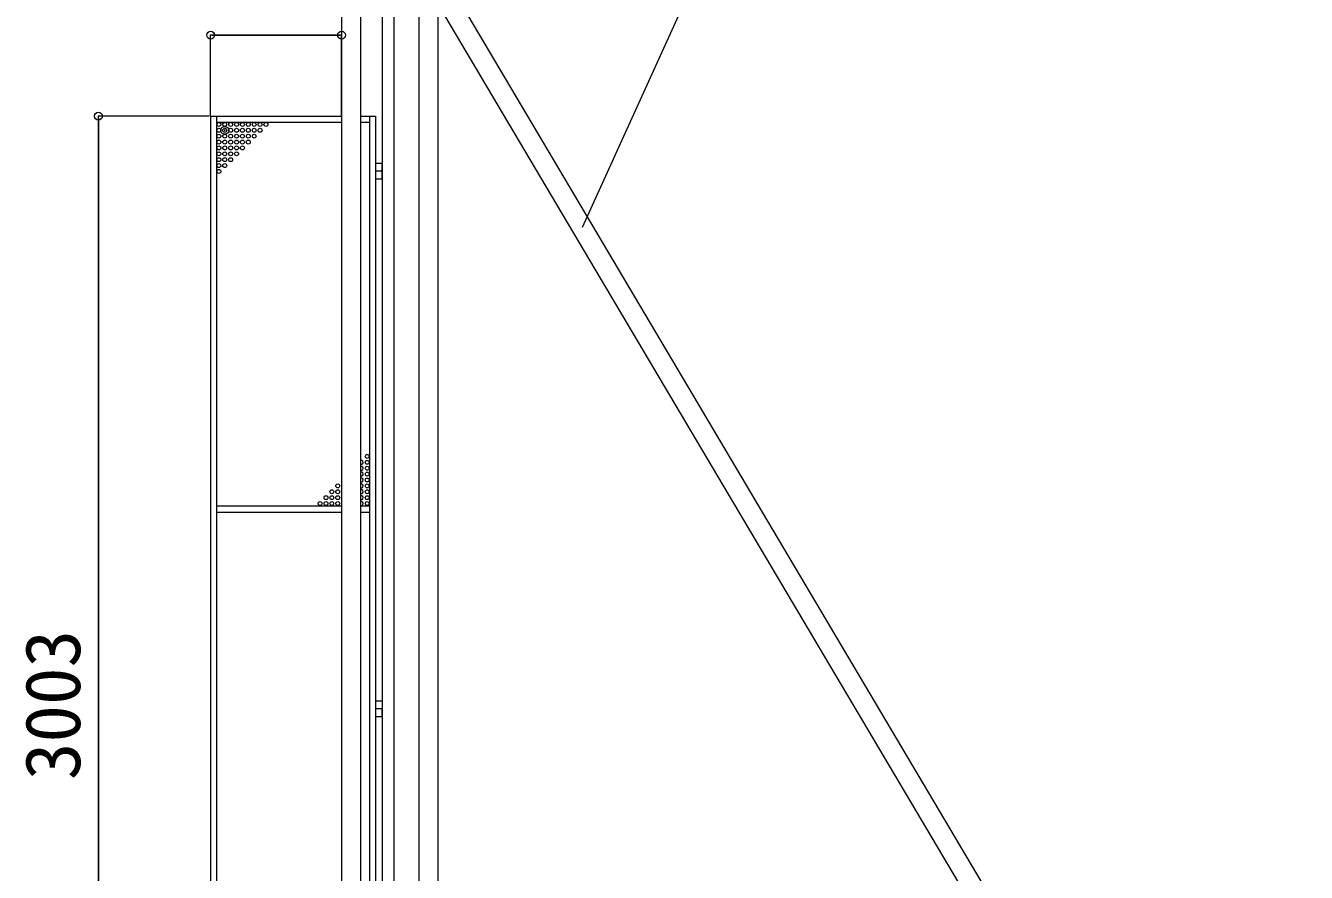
# Model space of a CAD drawing. Units: millimetres, scale not verified. Extents: x -9305 to 9305, y -6415 to 6415.
# Drawn here: x 1856 to 5121, y -2089 to 71 of the extents above; entities that cross this region are included whole.
import ezdxf
from ezdxf.enums import TextEntityAlignment as Align

# ---------------------------------------------------------------- set-up
doc = ezdxf.new("R2010")
doc.units = ezdxf.units.MM
doc.header["$LTSCALE"] = 40
doc.header["$PDMODE"] = 32
doc.header["$PDSIZE"] = 20
for name, color, linetype, lineweight in [('0-0_0', 134, 'Continuous', 18), ('0-2_ACCG-3018', 134, 'Continuous', 18), ('0-3_CLG-36', 134, 'Continuous', 18), ('0-A_TEXT', 134, 'Continuous', 18), ('0-B_ﾒッｼュﾊﾟﾈﾙ用ﾌﾞﾛッｸ', 134, 'Continuous', 18), ('0-E_寸法', 134, 'Continuous', 18)]:
    doc.layers.add(name, color=color, linetype=linetype, lineweight=lineweight)
doc.styles.add('ＭＳ ゴシック', font='')
doc.styles.get('ＭＳ ゴシック').set_extended_font_data('MS Gothic')

msp = doc.modelspace()

# ---------------------------------------------------------------- linework, layer by layer
at = {"layer": '0-0_0'}
for p, q in [((2323.56, -160.4), (2040.39, -160.4)), ((2041.39, -3163.4), (2041.39, -160.4)), ((2041.39, -164.4), (2041.39, -3159.4))]:
    msp.add_line(p, q, dxfattribs=at)
for centre in [(2711.56, -1043.4), (2711.56, -1058.4), (2711.56, -1073.4), (2711.56, -1088.4), (2711.56, -1103.4), (2711.56, -1118.4), (2711.56, -1133.4), (2711.56, -1148.4)]:
    msp.add_arc(centre, 5, 250.372, 109.628, dxfattribs=at)
msp.add_point((2041.39, -160.4), dxfattribs=at)
at = {"layer": '0-2_ACCG-3018'}
for centre in [(2726.56, -1028.4), (2726.56, -1043.4), (2726.56, -1058.4), (2726.56, -1073.4), (2651.56, -1103.4), (2726.56, -1088.4), (2726.56, -1103.4), (2621.56, -1133.4), (2636.56, -1118.4), (2636.56, -1133.4), (2651.56, -1118.4), (2651.56, -1133.4), (2726.56, -1118.4), (2726.56, -1133.4), (2606.56, -1148.4), (2621.56, -1148.4), (2636.56, -1148.4), (2651.56, -1148.4), (2726.56, -1148.4)]:
    msp.add_circle(centre, 5, dxfattribs=at)
at = {"layer": '0-3_CLG-36'}
for p, q in [((2661.28, 531.63), (2661.28, -2822.33)), ((2709.88, 456.75), (2709.88, -2821.47)), ((2764.56, 364.75), (2764.56, -3168.41)), ((2794.56, 314.28), (2794.56, -3168.41)), ((2917.49, 208.27), (4899.41, -3137.55)), ((2858.58, 193.87), (2858.58, -2821.47)), ((2873.73, 181.02), (4854.62, -3163.07)), ((2907.18, 124.54), (2907.18, -2822.33)), ((2327.56, -160.4), (2327.56, -3163.4)), ((2327.56, -160.4), (2661.28, -160.4)), ((2342.56, -160.4), (2342.56, -3163.4)), ((2709.88, -160.4), (2747.56, -160.4)), ((2732.56, -160.4), (2732.56, -3163.4)), ((2747.56, -160.4), (2747.56, -3163.4)), ((2342.56, -175.4), (2661.28, -175.4)), ((2709.88, -175.4), (2732.56, -175.4)), ((2747.58, -280.4), (2764.58, -280.4)), ((2764.58, -300.4), (2747.28, -300.4)), ((2342.56, -1154.4), (2661.28, -1154.4)), ((2342.56, -1170.4), (2661.28, -1170.4)), ((2709.88, -1154.4), (2732.56, -1154.4)), ((2709.88, -1170.4), (2732.56, -1170.4))]:
    msp.add_line(p, q, dxfattribs=at)
for points in [[(2747.28, -320.4), (2764.58, -320.4), (2764.58, -280.4)], [(2747.58, -1651.9), (2764.58, -1651.9), (2764.58, -1671.9), (2747.58, -1671.9)], [(2747.28, -1691.9), (2764.58, -1691.9), (2764.58, -1671.91), (2747.28, -1671.91)]]:
    msp.add_lwpolyline(points, dxfattribs=at)
at = {"layer": '0-A_TEXT'}
msp.add_lwpolyline([(3275.46, -443.39), (3596.7, 264.93), (5121.26, 264.93)], dxfattribs=at)
at = {"layer": '0-B_ﾒッｼュﾊﾟﾈﾙ用ﾌﾞﾛッｸ'}
for centre in [(2348.56, -181.4), (2348.56, -196.4), (2363.56, -181.4), (2363.56, -196.4), (2378.56, -181.4), (2378.56, -196.4), (2393.56, -181.4), (2393.56, -196.4), (2408.56, -181.4), (2408.56, -196.4), (2423.56, -181.4), (2423.56, -196.4), (2438.56, -181.4), (2438.56, -196.4), (2453.56, -181.4), (2453.56, -196.4), (2468.56, -181.4), (2348.56, -211.4), (2348.56, -226.4), (2363.56, -211.4), (2363.56, -226.4), (2378.56, -211.4), (2378.56, -226.4), (2393.56, -211.4), (2393.56, -226.4), (2408.56, -211.4), (2408.56, -226.4), (2423.56, -211.4), (2423.56, -226.4), (2438.56, -211.4), (2348.56, -241.4), (2348.56, -256.4), (2363.56, -241.4), (2363.56, -256.4), (2378.56, -241.4), (2378.56, -256.4), (2393.56, -241.4), (2393.56, -256.4), (2408.56, -241.4), (2348.56, -271.4), (2348.56, -286.4), (2363.56, -271.4), (2363.56, -286.4), (2378.56, -271.4), (2348.56, -301.4)]:
    msp.add_circle(centre, 5, dxfattribs=at)
msp.add_point((2363.56, -196.4), dxfattribs=at)
at = {"layer": '0-E_寸法'}
for p, q in [((2327.56, -160.4), (2327.56, 47.31)), ((2661.28, 46.31), (2327.56, 46.31)), ((2331.56, 46.31), (2657.28, 46.31)), ((2661.28, -158.4), (2661.28, 47.31))]:
    msp.add_line(p, q, dxfattribs=at)
for p in [(2327.56, 46.31), (2661.28, 46.31)]:
    msp.add_point(p, dxfattribs=at)

# ---------------------------------------------------------------- texts
at = {"layer": '0-0_0', "style": 'ＭＳ ゴシック'}
msp.add_text('3003', height=140.8, rotation=90, dxfattribs=at).set_placement((2037.11, -1853.9), align=Align.BOTTOM_LEFT)

doc.saveas('drawing.dxf')
